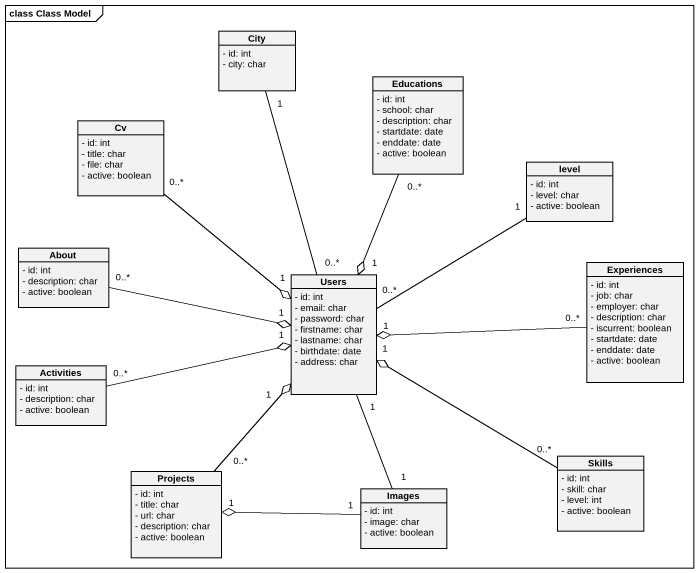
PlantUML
@startuml
mainframe class Class Model
hide circle
hide empty members
skinparam classAttributeIconSize 0
class City {
  - id: int
  - city: char
}
class Educations {
  - id: int
  - school: char
  - description: char
  - startdate: date
  - enddate: date
  - active: boolean
}
class Cv {
  - id: int
  - title: char
  - file: char
  - active: boolean
}
class level {
  - id: int
  - level: char
  - active: boolean
}
class About {
  - id: int
  - description: char
  - active: boolean
}
class Users {
  - id: int
  - email: char
  - password: char
  - firstname: char
  - lastname: char
  - birthdate: date
  - address: char
}
class Experiences {
  - id: int
  - job: char
  - employer: char
  - description: char
  - iscurrent: boolean
  - startdate: date
  - enddate: date
  - active: boolean
}
class Activities {
  - id: int
  - description: char
  - active: boolean
}
class Projects {
  - id: int
  - title: char
  - url: char
  - description: char
  - active: boolean
}
class Images {
  - id: int
  - image: char
  - active: boolean
}
class Skills {
  - id: int
  - skill: char
  - level: int
  - active: boolean
}
City "1" -- "0..*" Users
Educations "0..*" --o "1" Users
Cv "0..*" --o "1" Users
level "1" -- "0..*" Users
About "0..*" -right-o "1" Users
Experiences "0..*" -left-o "1" Users
Activities "0..*" -right-o "1" Users
Projects "0..*" -up-o "1" Users
Images "1" -up- "1" Users
Images "1" -left-o "1" Projects
Skills "0..*" -left-o "1" Users
@enduml
